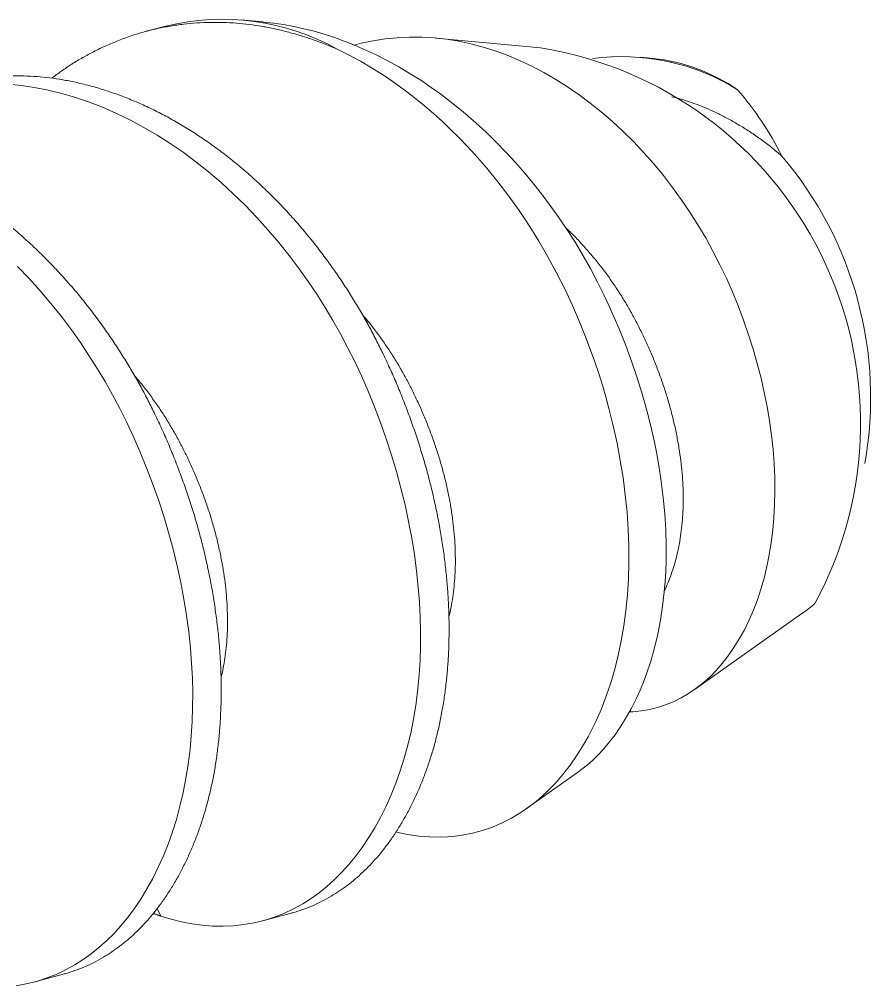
# Model space of a CAD drawing. Extents: x -23 to 190, y -172 to 85.
# Drawn here: x 40.192 to 40.2663, y 37.5251 to 37.6094 of the extents above; entities that cross this region are included whole.
import ezdxf

# ---------------------------------------------------------------- set-up
doc = ezdxf.new("R2010")
doc.units = 0
doc.header["$MEASUREMENT"] = 0
doc.layers.get('0').update_dxf_attribs({"linetype": 'CONTINUOUS'})
doc.layers.add('DIM', color=7, linetype='CONTINUOUS')

# ---------------------------------------------------------------- blocks, each defined once
blk = doc.blocks.new('GSFDG')
at = {"color": 7, "linetype": 'Continuous', "lineweight": 15}
for p, q in [((35.85388451292176, 41.14303472786701), (35.85008206553206, 41.14338899863696)), ((35.83697622623932, 41.14231931541945), (35.83355128445385, 41.14140173566312)), ((35.90234316611379, 41.13851987661), (35.88411085292671, 41.1402185656302)), ((35.92201532958339, 41.13668703797092), (35.91979991364432, 41.13689344637846)), ((35.9291892635441, 41.02643217450611), (35.94798580475587, 41.03975010688294)), ((35.89994173031909, 41.00570939017619), (35.90880935210868, 41.0119923752215)), ((35.83608320234386, 40.98693020377441), (35.83544462985878, 40.9882661193089)), ((35.8538402264881, 40.98611227290542), (35.85881207104332, 40.98744428500992)), ((35.81406547004636, 40.97545617606938), (35.81903731460157, 40.97678818817388))]:
    blk.add_line(p, q, dxfattribs=at)
at = {"color": 7, "linetype": 'Continuous', "lineweight": 15, "flags": 128}
for points in [[(35.85388436919116, 41.14303302813847), (35.85398812408792, 41.14302494396553), (35.85572505541617, 41.1428294756626), (35.8575008524077, 41.14256746619107), (35.85927621425131, 41.14224271124009), (35.86104895501062, 41.14185556318051), (35.8628333105616, 41.14140238502976), (35.86461731175454, 41.14088609013739), (35.86639971729386, 41.14030734909316), (35.86809807985409, 41.1396973018226), (35.86979296256456, 41.13903122308862), (35.87148231994322, 41.13830996394826), (35.87353799623433, 41.13735400271587), (35.87558328451979, 41.13631652507092), (35.87761454320678, 41.13519960319207), (35.87962813070245, 41.13400530925803), (35.881620405414, 41.13273571544747), (35.88329650565633, 41.13159770750693), (35.88495574734476, 41.13040649065748), (35.8865959842672, 41.12916363426584), (35.88886360224016, 41.12733400802872), (35.89108788577477, 41.1254075042124), (35.89286326380218, 41.12377037175202), (35.89460686899679, 41.12207160646024), (35.89631580446918, 41.1203141785149), (35.89798717332994, 41.11850105809386), (35.89961807868966, 41.11663521537494), (35.90097036982521, 41.11501033125418), (35.90229237587443, 41.1133488880845), (35.90358246633189, 41.11165290361279), (35.90539657153917, 41.10913176867987), (35.90713857119135, 41.10654432083032), (35.90850098465625, 41.10439219017412), (35.90981302954697, 41.10219952499615), (35.91107248143334, 41.09997011585875), (35.91227711588515, 41.09770775332426), (35.91342470847221, 41.09541622795504), (35.91435479212143, 41.09344806177276), (35.91524546503376, 41.09146182020338), (35.91609740945533, 41.08946102689308), (35.91725062185287, 41.08657239026465), (35.9183219847488, 41.08366238824949), (35.91913299608636, 41.08127913626078), (35.91988812976498, 41.07888600942118), (35.92058617836818, 41.07648737996001), (35.92122593447952, 41.07408762010661), (35.92180619068253, 41.07169110209033), (35.92225250577874, 41.06965707933919), (35.92265556484436, 41.06762726118428), (35.92301486524399, 41.06560430607185), (35.92344361639557, 41.06278841327686), (35.92378565840689, 41.05999334015137), (35.92404385527404, 41.05717618779256), (35.92421141378366, 41.05438803930008), (35.92428800464459, 41.05163621603766), (35.92427329856569, 41.0489280393691), (35.92421117073355, 41.04711526170161), (35.9241070077893, 41.04532480167521), (35.92396091866061, 41.04355884813555), (35.92367418617435, 41.04104004365503), (35.92329960744374, 41.03857954387641), (35.9228286055362, 41.0361402226238), (35.92226739579561, 41.03376798449376), (35.92161746551783, 41.03146914375064), (35.92088030199866, 41.02925001465879), (35.92033003849917, 41.02778923752179), (35.91974211196744, 41.02636864008494), (35.91912004648688, 41.02499221281093), (35.91817145942792, 41.0230989138463), (35.9171574712266, 41.02130321575572), (35.91628403954898, 41.01991449027773), (35.91536874778522, 41.01859327811228), (35.91441340028328, 41.01734182365155), (35.91341980139113, 41.0161623712877), (35.91238975545672, 41.01505716541291), (35.91148565178028, 41.01417625800413), (35.91055614382714, 41.01334967169457), (35.90960247689014, 41.01257847508885), (35.90880123986582, 41.01200376650459)], [(35.91788004499007, 41.02258284043545), (35.91848079951283, 41.02260018317742), (35.9199571720628, 41.02274728152014), (35.92138952941987, 41.02299385627464), (35.92279843997979, 41.02334146990443), (35.9241972403354, 41.0237958410231), (35.92556453579549, 41.02435214109033), (35.92690725119145, 41.02501451263518), (35.92821318472696, 41.02577810441847), (35.92949689220358, 41.02665404314725), (35.93074025812583, 41.02763293910574), (35.93189835498194, 41.02867299520141), (35.93301428073309, 41.02980629809738), (35.93409810533453, 41.0310463087936), (35.93513255536932, 41.03237617697302), (35.93612256707797, 41.03380417047762), (35.93705871448586, 41.03531845313123), (35.93795089822306, 41.03693893264518), (35.93878563865802, 41.03864567635887), (35.93952983193067, 41.04035985875782), (35.94021272798034, 41.04214428604498), (35.9408363908044, 41.04401471896241), (35.94139087006762, 41.045945869997), (35.94187826597197, 41.04794801590013), (35.94229396866346, 41.05000507971916), (35.94264121845481, 41.05214087317788), (35.94291412937014, 41.05432960261539), (35.94311093134417, 41.05655408631878), (35.9432328245247, 41.05882385216898), (35.94327932568822, 41.06116209668512), (35.94324830473381, 41.06353493151573), (35.94313871958184, 41.06595531002661), (35.94295077526807, 41.06840229964499), (35.94268062701145, 41.07090500638606), (35.94233005026044, 41.07343067980793), (35.94191441370911, 41.07589223281008), (35.94142393479004, 41.07836680469744), (35.94085196921581, 41.08087925218202), (35.94020561305776, 41.08339189910988), (35.93948045581811, 41.08591825952062), (35.93868216682856, 41.08843574031577), (35.93779962915377, 41.09097401819696), (35.93684301124441, 41.09349842552096), (35.93585700390338, 41.09590232421797), (35.93480525559779, 41.09828453642736), (35.9336719768373, 41.10066490545193), (35.93246982027024, 41.10300767201856), (35.93119207570176, 41.10532423298625), (35.92984883155776, 41.10759495786969), (35.92842383103989, 41.10984433864005), (35.92693386419261, 41.11204272070813), (35.92540039107033, 41.11416045764977), (35.92380808889573, 41.11622063759495), (35.92214022497956, 41.11824195501188), (35.92042029764435, 41.12019348772388), (35.91863869764283, 41.12208470349626), (35.91681046288273, 41.12389844061946), (35.91491346444423, 41.12565408018508), (35.91297172008737, 41.12732662402119), (35.91104546277808, 41.12886867691905), (35.90908323037129, 41.13032581695156), (35.90706472047314, 41.13171049572597), (35.90501962954612, 41.13300011547403), (35.90293662801194, 41.13420044870139), (35.90083400965143, 41.13529977943784), (35.89868639842162, 41.13630891763362), (35.89652238721144, 41.13721174940133), (35.89443331437325, 41.13797619703508), (35.89233638207607, 41.13863852751467), (35.89021082864814, 41.13920269592734), (35.8880830319064, 41.13965873082156), (35.88593829214379, 41.1400080645009), (35.88379505781128, 41.14024679450243), (35.8816292581906, 41.14037545273618), (35.87946876080669, 41.14039001122003), (35.87735538219873, 41.14029268883489), (35.87525443816163, 41.14008439537446), (35.87314599795302, 41.1397606815296), (35.87106120314218, 41.13932419700252), (35.86985842456266, 41.13900327455323)], [(35.87713292001158, 41.00162342648908), (35.8772245989782, 41.00159838365616), (35.87916655692602, 41.0011900399513), (35.88109691137684, 41.00090772132303), (35.8830105848031, 41.00075195955117), (35.88490249967724, 41.00072328641554), (35.8861740307855, 41.00077639448524), (35.88743400720413, 41.00088799826447), (35.888680894008, 41.00105795122787), (35.89046136352064, 41.00140723287961), (35.89220979274783, 41.00187792626692), (35.89395256340879, 41.00248087428576), (35.8956575016104, 41.00320826587767), (35.8973201409239, 41.00405801283814), (35.8989360149205, 41.00502802696261), (35.90000585508821, 41.00575498397037), (35.90105282711949, 41.00653650925156), (35.90207564276167, 41.00737165276749), (35.90351458601349, 41.00867697016061), (35.90489891471771, 41.0100917243977), (35.90624876250125, 41.01164137210576), (35.90753823868317, 41.0133006358655), (35.90876392787188, 41.01506498209383), (35.9099224146758, 41.01692987720769), (35.91067027229535, 41.01825306525564), (35.91138617275816, 41.01962102867024), (35.91206920785093, 41.0210320895602), (35.9129960457453, 41.02314386108549), (35.91384684871808, 41.02533643259548), (35.91462885581872, 41.02764210779644), (35.91532721258211, 41.03002344029767), (35.91594033565252, 41.0324743422187), (35.91646664167425, 41.03498872567905), (35.91691258320549, 41.03761043224582), (35.9172676151763, 41.04029104550121), (35.91752939756298, 41.04300455217198), (35.91770069903028, 41.04576685811398), (35.91778160613016, 41.04862226651382), (35.91776842404058, 41.05152084437725), (35.91766131646982, 41.05445489885673), (35.91746044712612, 41.05741673710469), (35.91727060341499, 41.05944235877463), (35.91703776708446, 41.06147833913315), (35.91676221513755, 41.06352220041391), (35.91628565098577, 41.06650539881413), (35.91571994018356, 41.06949750026573), (35.91506108545978, 41.07251420796265), (35.91431388955137, 41.07552946968309), (35.9137549279933, 41.07757983395388), (35.9131558631619, 41.07962583494167), (35.91251740400035, 41.08166498289928), (35.91183473202668, 41.08371100259441), (35.91111285554813, 41.08574753489523), (35.91035264418041, 41.08777205741327), (35.90918758448186, 41.09067397688358), (35.90794436637382, 41.0935427878333), (35.90659813516714, 41.09641915059179), (35.9051682070547, 41.09925140006387), (35.90365834662273, 41.10203249791652), (35.90207231845754, 41.1047554058167), (35.90095346565342, 41.10656854588269), (35.89980088401285, 41.10835284573439), (35.89861592046091, 41.11010624906794), (35.89680274551547, 41.11264437204587), (35.89492317875476, 41.11510826064328), (35.89296685860715, 41.11750975603545), (35.89094985035317, 41.1198276997823), (35.88954347219912, 41.12135609933013), (35.88811139375085, 41.12284300271916), (35.88665532137263, 41.12428664036277), (35.88516531231883, 41.12569608023507), (35.8836527394223, 41.12705990003033), (35.88211942787125, 41.1283764489201), (35.88032286034804, 41.12983792276952), (35.87850176141795, 41.13123362809547), (35.87663805457096, 41.13257588808159), (35.8747522774094, 41.13384859539922), (35.872847547287, 41.1350496889806), (35.87092698155747, 41.13617710775794), (35.86896935471451, 41.13724178096955), (35.8669988065225, 41.13822925582608)], [(35.80949565964062, 41.13216680235367), (35.81174790955599, 41.13193772768309), (35.81398272471404, 41.13160660261869), (35.81619582412299, 41.13117678214477), (35.81858671948645, 41.13060074160481), (35.82100254634478, 41.12990354238301), (35.82343787888, 41.12908349094986), (35.8258869920811, 41.12813946087029), (35.82834389777667, 41.12707092748951), (35.83080238590752, 41.12587799656571), (35.83311610259075, 41.12463996754153), (35.83542009409497, 41.12329319739716), (35.83770884500977, 41.12183939472003), (35.8399768223447, 41.12028079758988), (35.84221851854138, 41.11862016572211), (35.84442849502935, 41.1168607663212), (35.84660142561874, 41.11500635375067), (35.84873213901283, 41.11306114326391), (35.85081565973266, 41.11102977917417), (35.85284724677597, 41.10891729796593), (35.85478767750354, 41.10676879366687), (35.85666974770444, 41.10455263051693), (35.85848981318309, 41.10227444049034), (35.8602445593129, 41.09994005040807), (35.86180799027913, 41.09773439820892), (35.86331083404023, 41.09549052958874), (35.86475128463179, 41.09321330260496), (35.86612781138039, 41.09090758570361), (35.86743915990653, 41.08857822733976), (35.86868435055016, 41.08623002694726), (35.86986267435909, 41.08386770756557), (35.87108693046024, 41.08124944080089), (35.87225775212362, 41.07857929805047), (35.87337380403352, 41.07585779770646), (35.87443113845874, 41.07308977713625), (35.87542594441302, 41.07028044695509), (35.87635458229708, 41.06743536602948), (35.87721361814999, 41.06456041131091), (35.87799985693338, 41.06166174272614), (35.87871037426086, 41.05874576347033), (35.87934254598998, 41.05581907616704), (35.87988494535877, 41.05294076338608), (35.88034770857543, 41.05006513204142), (35.8807293334425, 41.04719872411779), (35.88102867712303, 41.04434807932585), (35.88123174920455, 41.04172915414174), (35.88136333369711, 41.039134363665), (35.88142338336355, 41.0365686707291), (35.88141212809275, 41.0340368999306), (35.88133007119271, 41.03154370770731), (35.8811779830976, 41.02909355437838), (35.88095689261363, 41.02669067849052), (35.880635525447, 41.02410687915598), (35.88023423924207, 41.02159005633268), (35.87975537725998, 41.01914473876062), (35.87920157417882, 41.01677501809527), (35.87857572677347, 41.01448453281751), (35.8778809629045, 41.01227645784447), (35.87712060937942, 41.01015349971266), (35.87629540283132, 41.00810487194803), (35.87540183719868, 41.00611102009799), (35.87443995580591, 41.00417740247191), (35.87342918597572, 41.00234267282575), (35.87235367868199, 41.00057726258262), (35.87121447168524, 40.99888653146338), (35.87001291433924, 40.99727564770279), (35.86884660091039, 40.99586003228149), (35.86762983896767, 40.99452075552631), (35.86636440119527, 40.99326128281369), (35.8650522738545, 40.99208481893011), (35.86369564734331, 40.9909942831647), (35.86229690460861, 40.98999228674695), (35.86085860753066, 40.98908111297857), (35.85923405262076, 40.98818602496765), (35.85756876827195, 40.98740524887841), (35.85586676909906, 40.98674032260413), (35.85413222163341, 40.98619223372705), (35.85236941065953, 40.98576141632886), (35.85058270458394, 40.985447754275), (35.84877652041336, 40.98525059081094), (35.84695528891507, 40.98516874417716), (35.84512342051246, 40.98520052882873), (35.84328527243426, 40.98534378174102), (35.84147797080316, 40.98559045354386), (35.83967267566518, 40.98593927233898), (35.83787319924831, 40.98638702946347), (35.83608320234386, 40.98693020377441), (35.83608320234386, 40.98693020377441)], [(35.81104090329092, 41.10037368233813), (35.81307249033422, 41.09826120112989), (35.8150129210618, 41.09611269683084), (35.81689499126269, 41.09389653368089), (35.81871505674135, 41.0916183436543), (35.82046980287117, 41.08928395357203), (35.82203323383739, 41.08707830137288), (35.82353607759849, 41.0848344327527), (35.82497652819004, 41.08255720576891), (35.82635305493865, 41.08025148886757), (35.82766440346479, 41.07792213050372), (35.82890959410842, 41.07557393011122), (35.83008791791735, 41.07321161072952), (35.8313121740185, 41.07059334396485), (35.83248299568187, 41.06792320121443), (35.83359904759178, 41.06520170087042), (35.83465638201699, 41.06243368030021), (35.83565118797128, 41.05962435011904), (35.83657982585535, 41.05677926919343), (35.83743886170825, 41.05390431447488), (35.83822510049163, 41.0510056458901), (35.83893561781911, 41.04808966663429), (35.83956778954823, 41.045162979331), (35.84011018891704, 41.04228466655005), (35.84057295213368, 41.03940903520538), (35.84095457700076, 41.03654262728175), (35.84125392068129, 41.03369198248981), (35.84145699276282, 41.0310730573057), (35.84158857725537, 41.02847826682896), (35.8416486269218, 41.02591257389306), (35.841637371651, 41.02338080309456), (35.84155531475097, 41.02088761087127), (35.84140322665586, 41.01843745754234), (35.84118213617188, 41.01603458165449), (35.84086076900525, 41.01345078231994), (35.84045948280033, 41.01093395949665), (35.83998062081824, 41.00848864192459), (35.83942681773708, 41.00611892125923), (35.83880097033173, 41.00382843598148), (35.83810620646275, 41.00162036100843), (35.83734585293767, 40.99949740287661), (35.83652064638958, 40.99744877511199), (35.83562708075694, 40.99545492326195), (35.83466519936417, 40.99352130563587), (35.83365442953398, 40.99168657598972), (35.83257892224024, 40.98992116574659), (35.83143971524349, 40.98823043462735), (35.8302381578975, 40.98661955086675), (35.82907184446864, 40.98520393544545), (35.82785508252593, 40.98386465869027), (35.82658964475353, 40.98260518597765), (35.82527751741276, 40.98142872209407), (35.82392089090157, 40.98033818632867), (35.82252214816686, 40.97933618991091), (35.82108385108891, 40.97842501614253), (35.81945929617901, 40.97752992813161), (35.8177940118302, 40.97674915204237), (35.81609201265731, 40.97608422576809), (35.81435746519166, 40.97553613689101), (35.81259465421778, 40.97510531949283), (35.8108079481422, 40.97479165743896)]]:
    blk.add_lwpolyline(points, dxfattribs=at)
at = {"color": 7, "linetype": 'Continuous', "lineweight": 15}
for centre, radius, start, end in [((35.84678489282614, 41.1020850661772), 0.04141261585917058, 60.78356431418852, 103.700825128707), ((35.8918604959767, 41.0729946513025), 0.0663581546340607, 331.77612351255, 80.91086825558841), ((35.9165192992366, 41.09866566191886), 0.03832402348327105, 58.09968992991742, 97.58351179027048), ((35.91844416585153, 41.10449080815162), 0.03239367878114299, 55.54460545302819, 83.67069878015228), ((35.89346361647285, 41.09392888779829), 0.05713854083577198, 26.73753744279869, 40.71683180191427), ((35.89487595688622, 41.07746389750552), 0.0651175032312877, 349.8159494136963, 40.36293314857868), ((35.9321568617037, 41.0620696343656), 0.02736268892485481, 305.3441534293445, 311.6151955633129)]:
    blk.add_arc(centre, radius, start, end, dxfattribs=at)
for points, knots in [([(35.81703744343359, 41.13322266882651), (35.81760073780377, 41.13364212683502), (35.81875649458732, 41.13450276287971), (35.82056074481198, 41.13569565359188), (35.82243437391655, 41.13682655558534), (35.82441373347682, 41.13789975021096), (35.82649825373869, 41.13890427418249), (35.82868793830531, 41.13982550266403), (35.83091235108094, 41.14063040047076), (35.83316613747418, 41.14131760011064), (35.83544381896691, 41.14188636351741), (35.83773987505212, 41.14233649293504), (35.84004877645545, 41.14266834723221), (35.84236502988848, 41.1428828218057), (35.84468322024025, 41.1429813319976), (35.8469844180003, 41.1429658755979), (35.84926354158275, 41.14284112702995), (35.85151579557439, 41.14261203860395), (35.85375090897615, 41.14228097904609), (35.85595688132024, 41.14185215434409), (35.85814884058941, 41.14132823226758), (35.8603421135396, 41.14071013752584), (35.86255184402221, 41.13998888244397), (35.86477511299005, 41.1391722334409), (35.86625578956036, 41.13854433897603), (35.86699880652253, 41.13822925582607)], [0, 0, 0, 0, 0.03956399534630498, 0.0811766607771687, 0.1228569638858797, 0.1645772956827687, 0.210482231485271, 0.2563649688133447, 0.3021885911030582, 0.3479164740292831, 0.3935124640203467, 0.4389410508999409, 0.484167532596219, 0.5291581700413803, 0.5738803306071688, 0.6183026186744414, 0.661610781045335, 0.7045736046118871, 0.7471654269983818, 0.7893620841133342, 0.8307744602246405, 0.8725679380538592, 0.9147197098126237, 0.9572055751957246, 1, 1, 1, 1]), ([(35.79875046237455, 41.13206956220287), (35.79938154958735, 41.13223380897099), (35.80076730650232, 41.13259446608788), (35.80293747467996, 41.13301038617409), (35.80524572853564, 41.13334480026317), (35.80756215412488, 41.13355859420227), (35.80988029881948, 41.13365728524151), (35.81218150838301, 41.13364178084606), (35.81446062985026, 41.13351704548703), (35.81671288087648, 41.13328795097839), (35.81894800803627, 41.13295690263068), (35.82122685869385, 41.13251386118981), (35.8235662417112, 41.13194970153824), (35.82598241373454, 41.13125254503855), (35.82841775490392, 41.13043243251047), (35.83086694526069, 41.12948837377651), (35.83332388503974, 41.12841981066233), (35.83573516819261, 41.12724977530235), (35.83809521853813, 41.1259869450698), (35.84039921130461, 41.12464016753771), (35.84268795289481, 41.12318636474023), (35.84495591498722, 41.12162777330869), (35.84719759101996, 41.1199671527659), (35.84940754448309, 41.11820776938679), (35.85158045090104, 41.11635337650954), (35.85371114095333, 41.11440818778988), (35.85579464010908, 41.11237684677587), (35.8578141613436, 41.1102769151008), (35.85976637714668, 41.10811536667348), (35.86164844266102, 41.10589921526648), (35.86346850778983, 41.1036210337046), (35.86518009867601, 41.10134406261908), (35.86678572384405, 41.09907889186435), (35.86828858750368, 41.09683500329206), (35.86972906229982, 41.09455774889057), (35.87110561874233, 41.09225199275458), (35.87241700454538, 41.08992258563415), (35.87366222897262, 41.08757431715074), (35.87488091423491, 41.0851311681477), (35.87607222636217, 41.08257922525937), (35.87724397393561, 41.07990765917184), (35.8783599836866, 41.077186038775), (35.87941735716038, 41.07441795451894), (35.88041217034869, 41.07160856665266), (35.88134081584928, 41.06876344691898), (35.8821998525432, 41.06588846768945), (35.88298608894894, 41.06298978832858), (35.88369660108101, 41.06007381127112), (35.8843249866155, 41.05716463397232), (35.88487065034442, 41.05426898234158), (35.88533340758834, 41.05139337475192), (35.88571502712632, 41.04852699839064), (35.88600694670434, 41.04574704528149), (35.88621545479581, 41.04305801372216), (35.88634703941165, 41.04046324313085), (35.88640709019305, 41.03789756984953), (35.8863958372569, 41.03536581335742), (35.8863137836676, 41.03287263093186), (35.88616169892251, 41.03042247777901), (35.88593329736393, 41.02794009035858), (35.88562174253912, 41.02543512990038), (35.88522045959952, 41.02291827973779), (35.884741594299, 41.02047291665279), (35.88418779645536, 41.01810314256656), (35.88356190279183, 41.01581257354387), (35.8828672567262, 41.01360446358707), (35.88210460408791, 41.01147625796848), (35.88127433150616, 41.00941822606671), (35.88038101247214, 41.00742426117417), (35.87942479137722, 41.00550220665231), (35.87840796911211, 41.00365647024697), (35.8773324305922, 41.0018910337324), (35.87619320851419, 41.00020029166441), (35.87502165213161, 40.99862964226158), (35.8738243337537, 40.99717640356312), (35.87260756915856, 40.99583713086322), (35.87134213396515, 40.99457766559989), (35.87003001120837, 40.99340121372364), (35.8686733964422, 40.99231067812774), (35.86727465242635, 40.99130872889588), (35.86578845781861, 40.99036703901147), (35.86421294855017, 40.98949966732563), (35.86254832090799, 40.98871661093481), (35.8608439692694, 40.98806020391039), (35.85959626663984, 40.98764103127295), (35.85890812505953, 40.98747592189514), (35.85880998123609, 40.98745237373864)], [0, 0, 0, 0, 0.01044115533623086, 0.02292694720137666, 0.03535719159240803, 0.04772261551610151, 0.06001425007792602, 0.07222346636835512, 0.08412647147080546, 0.09593456214315488, 0.1076406852256209, 0.1192381993534239, 0.1317668922217575, 0.1444216298555527, 0.1571939859876613, 0.1700749780375219, 0.1830550944837165, 0.1961243283378378, 0.2085190743201359, 0.2209746415466678, 0.2334816368332635, 0.2460304204796495, 0.2586111500753978, 0.2712138267844778, 0.2838283435692679, 0.2964445347696948, 0.3090522264211959, 0.321641286677605, 0.3339777199769353, 0.3462771164538589, 0.3585302701937092, 0.3707281901044379, 0.381962100175524, 0.3931344865937372, 0.4042388731835695, 0.4152690376064247, 0.426219028890149, 0.437083182577053, 0.4478561334472623, 0.4596377024129296, 0.4715153329331125, 0.4835012781618835, 0.4955882487960376, 0.5077685249371856, 0.5200339784170416, 0.5323760993828089, 0.5447860270178293, 0.557254584192946, 0.5697723157644804, 0.5821050328643937, 0.5944664737507072, 0.6068471401979776, 0.6192374424487872, 0.6307064671372581, 0.6421678486951475, 0.6536139752979933, 0.665037297406942, 0.6764303581014212, 0.6877858224574814, 0.6990965056828099, 0.7114780430536679, 0.7237878777280241, 0.7360172975483449, 0.7481579551833553, 0.7602018970700098, 0.7721415881561613, 0.7839699323532577, 0.795763391208418, 0.8076672099887472, 0.8196776635436415, 0.8315703142024445, 0.843551292417492, 0.855612819729535, 0.8677467679300522, 0.8790354914726429, 0.8903721063147314, 0.9017495023387567, 0.9131604073665875, 0.9245974146611546, 0.9360530117914586, 0.9475196105818076, 0.9601363242720691, 0.9727469368363549, 0.9853413019644832, 0.9979093536664642, 1, 1, 1, 1]), ([(35.9252801708005, 41.12999023286334), (35.92568595307492, 41.12988739721654), (35.92666909022017, 41.1296382450219), (35.9282343319923, 41.12914322576086), (35.92997669375365, 41.12851731145888), (35.93172564722511, 41.12779799057677), (35.93347582897172, 41.12698943711315), (35.93528042136634, 41.12606126488718), (35.93713196987709, 41.12500471553507), (35.93902169826966, 41.12381223408681), (35.94088367367955, 41.12251796647193), (35.94271475254138, 41.12113411010988), (35.94390000882947, 41.12013525646467), (35.94449272307295, 41.1196357570833)], [0, 0, 0, 0, 0.06096106374337844, 0.1476976446690566, 0.235253960017933, 0.3235487954987424, 0.4124961537885974, 0.5020056964603068, 0.6010012862532443, 0.7004332572062196, 0.8001680563161286, 0.9000695119593791, 1, 1, 1, 1]), ([(35.75897570593281, 41.12141346536683), (35.75960679314561, 41.12157771213495), (35.76099255006058, 41.12193836925184), (35.76316271823822, 41.12235428933805), (35.7654709720939, 41.12268870342713), (35.76778739768314, 41.12290249736623), (35.77010554237773, 41.12300118840547), (35.77240675194127, 41.12298568401002), (35.77468587340852, 41.12286094865099), (35.77693812443474, 41.12263185414236), (35.77917325159452, 41.12230080579464), (35.78145210225211, 41.12185776435377), (35.78379148526945, 41.1212936047022), (35.78620765729279, 41.12059644820251), (35.78864299846217, 41.11977633567443), (35.79109218881895, 41.11883227694047), (35.79354912859799, 41.11776371382629), (35.79596041175087, 41.11659367846631), (35.79832046209638, 41.11533084823376), (35.80062445486287, 41.11398407070166), (35.80291319645308, 41.11253026790419), (35.80518115854547, 41.11097167647264), (35.80742283457822, 41.10931105592987), (35.80963278804135, 41.10755167255075), (35.8118056944593, 41.1056972796735), (35.81393638451159, 41.10375209095384), (35.81601988366734, 41.10172074993983), (35.81803940490185, 41.09962081826477), (35.81999162070494, 41.09745926983744), (35.82187368621928, 41.09524311843044), (35.82369375134809, 41.09296493686856), (35.82540534223427, 41.09068796578305), (35.8270109674023, 41.08842279502831), (35.82851383106194, 41.08617890645603), (35.82995430585807, 41.08390165205453), (35.83133086230059, 41.08159589591854), (35.83264224810363, 41.07926648879811), (35.83388747253088, 41.0769182203147), (35.83510615779317, 41.07447507131166), (35.83629746992042, 41.07192312842332), (35.83746921749386, 41.06925156233579), (35.83858522724486, 41.06652994193896), (35.83964260071863, 41.0637618576829), (35.84063741390695, 41.06095246981662), (35.84156605940754, 41.05810735008294), (35.84242509610146, 41.05523237085342), (35.8432113325072, 41.05233369149254), (35.84392184463926, 41.04941771443508), (35.84455023017375, 41.04650853713628), (35.84509589390269, 41.04361288550553), (35.8455586511466, 41.04073727791588), (35.84594027068458, 41.0378709015546), (35.8462321902626, 41.03509094844545), (35.84644069835407, 41.03240191688612), (35.8465722829699, 41.02980714629481), (35.8466323337513, 41.02724147301349), (35.84662108081515, 41.02470971652138), (35.84653902722586, 41.02221653409581), (35.84638694248077, 41.01976638094297), (35.84615854092219, 41.01728399352255), (35.84584698609737, 41.01477903306434), (35.84544570315777, 41.01226218290174), (35.84496683785726, 41.00981681981676), (35.84441304001362, 41.00744704573052), (35.84378714635009, 41.00515647670783), (35.84309250028446, 41.00294836675103), (35.84232984764616, 41.00082016113245), (35.84149957506442, 40.99876212923067), (35.8406062560304, 40.99676816433812), (35.83965003493547, 40.99484610981627), (35.83863321267037, 40.99300037341094), (35.83755767415045, 40.99123493689636), (35.83641845207244, 40.98954419482838), (35.83524689568986, 40.98797354542555), (35.83404957731196, 40.98652030672708), (35.83283281271682, 40.98518103402718), (35.83156737752341, 40.98392156876385), (35.83025525476663, 40.9827451168876), (35.82889864000046, 40.98165458129171), (35.82749989598461, 40.98065263205984), (35.82601370137687, 40.97971094217543), (35.82443819210842, 40.97884357048959), (35.82277356446625, 40.97806051409877), (35.82106921282766, 40.97740410707436), (35.8198215101981, 40.97698493443691), (35.81913336861778, 40.9768198250591), (35.81903522479435, 40.9767962769026)], [0, 0, 0, 0, 0.01044115533623085, 0.02292694720137668, 0.03535719159240802, 0.0477226155161015, 0.060014250077926, 0.0722234663683551, 0.08412647147080542, 0.09593456214315485, 0.1076406852256209, 0.1192381993534239, 0.1317668922217575, 0.1444216298555527, 0.1571939859876612, 0.1700749780375219, 0.1830550944837165, 0.1961243283378378, 0.208519074320136, 0.2209746415466678, 0.2334816368332635, 0.2460304204796495, 0.2586111500753978, 0.2712138267844778, 0.2838283435692679, 0.2964445347696948, 0.3090522264211959, 0.3216412866776051, 0.3339777199769353, 0.3462771164538589, 0.3585302701937091, 0.3707281901044379, 0.3819621001755239, 0.3931344865937372, 0.4042388731835694, 0.4152690376064246, 0.4262190288901489, 0.437083182577053, 0.4478561334472622, 0.4596377024129294, 0.4715153329331124, 0.4835012781618834, 0.4955882487960375, 0.5077685249371856, 0.5200339784170415, 0.5323760993828088, 0.5447860270178292, 0.5572545841929459, 0.5697723157644803, 0.5821050328643937, 0.5944664737507072, 0.6068471401979775, 0.6192374424487872, 0.6307064671372582, 0.6421678486951475, 0.6536139752979933, 0.665037297406942, 0.6764303581014214, 0.6877858224574817, 0.69909650568281, 0.7114780430536681, 0.7237878777280243, 0.736017297548345, 0.7481579551833556, 0.7602018970700101, 0.7721415881561615, 0.7839699323532578, 0.7957633912084182, 0.8076672099887474, 0.8196776635436417, 0.8315703142024448, 0.8435512924174922, 0.8556128197295352, 0.8677467679300525, 0.8790354914726431, 0.8903721063147315, 0.901749502338757, 0.9131604073665877, 0.9245974146611549, 0.9360530117914587, 0.9475196105818077, 0.9601363242720691, 0.9727469368363549, 0.9853413019644832, 0.9979093536664642, 1, 1, 1, 1]), ([(35.90674484640657, 41.10712913285736), (35.90693631856638, 41.10695119680391), (35.90769684660513, 41.10624443422344), (35.90897161474024, 41.10492891337051), (35.91056089832418, 41.10319092984458), (35.9120776032807, 41.10138865048847), (35.91352183993487, 41.0995371269876), (35.91488884850516, 41.09764256084619), (35.91617687738882, 41.09571208750114), (35.91738349085075, 41.09375360209608), (35.91850236599062, 41.09178252516207), (35.91954295284171, 41.08979095250287), (35.92052671205902, 41.08777578639967), (35.9214591983582, 41.08571570799547), (35.92234276862553, 41.08360169539343), (35.92317100985713, 41.08143952829469), (35.92393782387338, 41.07923596936887), (35.92463341815966, 41.07701309767292), (35.92525393087925, 41.0747790449437), (35.92579599008449, 41.07254218881655), (35.92625677341663, 41.07031105772059), (35.92663377700724, 41.06809583401849), (35.92692561550258, 41.06590496071443), (35.9271315569889, 41.06374666172753), (35.92725152011086, 41.06162734282131), (35.92728586282996, 41.05955463201737), (35.92723587461182, 41.05754758244575), (35.92710487005399, 41.05561167009327), (35.92689662972059, 41.05375147001191), (35.92661294499796, 41.05196037124792), (35.92625429651574, 41.05023104737786), (35.92582273109095, 41.04856927309967), (35.92531509024796, 41.04696548225911), (35.92474301161994, 41.04543793939029), (35.9242942028785, 41.04435075670496), (35.92401867234928, 41.04379919988501), (35.92397328586175, 41.04370834524614)], [0, 0, 0, 0, 0.01064800746204071, 0.04229392011924844, 0.07379786645814951, 0.105118873006153, 0.1361499221695799, 0.1669221582574937, 0.1974002349578727, 0.2275510614669709, 0.2573439698170947, 0.28640512683333, 0.3157903140094752, 0.3455111182524833, 0.3755377210823915, 0.4064589647048769, 0.4376290357489789, 0.4690097203269323, 0.500561075328803, 0.5322417273568478, 0.5640092019993008, 0.595820277014755, 0.6275619918495495, 0.6592603906130599, 0.6908725312713359, 0.72235621155886, 0.7536703184437684, 0.7842218751944079, 0.8145355563029836, 0.8445771880759506, 0.8743146319090361, 0.9043142315169105, 0.9339730386415868, 0.9638274009051423, 0.9940415052288251, 1, 1, 1, 1]), ([(35.87127233165265, 41.0919328726182), (35.87161638229242, 41.09152993738378), (35.87246544908308, 41.09053555200329), (35.87374563640339, 41.08887936907783), (35.87511447447656, 41.08698690297147), (35.8764020200694, 41.08505587487045), (35.87760876098157, 41.08309753576195), (35.87872760266106, 41.08112642041971), (35.87976819824807, 41.07913485778821), (35.88075195511365, 41.07711968898553), (35.88168444205346, 41.0750596113167), (35.88256801214571, 41.07294559851367), (35.88339625342577, 41.07078343147064), (35.88416306742896, 41.06857987252947), (35.88485866171811, 41.06635700083822), (35.88547917443944, 41.06412294810571), (35.88602123363476, 41.06188609198703), (35.88648201700495, 41.05965496086036), (35.88685902045315, 41.05743973727275), (35.88715085947885, 41.05524886354245), (35.88735679899114, 41.053090566142), (35.88747676944903, 41.0509712413402), (35.88751108496167, 41.04889855240092), (35.88746119684924, 41.04689142237864), (35.88732982881096, 41.04495580213978), (35.88712292384258, 41.04309452888295), (35.8868343223147, 41.04130738154402), (35.88658060021906, 41.04000773021546), (35.88639992463827, 41.03932457424184), (35.88636499325617, 41.03919249450952)], [0, 0, 0, 0, 0.02650957299659253, 0.06542175907958103, 0.1040093998176132, 0.14222817178922, 0.1800365799258258, 0.21739616733674, 0.2538381562507169, 0.2906864711581377, 0.3279556417604332, 0.3656082764040096, 0.4043827689910557, 0.443469285154279, 0.4828199056014937, 0.5223845426376854, 0.5621113150214762, 0.6019469608664977, 0.641837280526078, 0.6816406241945347, 0.7213896505559194, 0.7610305113369402, 0.8005102859160527, 0.8397774195444011, 0.8780883337240936, 0.9161009575946231, 0.9537724381697646, 0.9910624744160811, 1, 1, 1, 1]), ([(35.8314975752109, 41.08127677578216), (35.83184162585067, 41.08087384054775), (35.83269069264134, 41.07987945516725), (35.83397087996165, 41.07822327224179), (35.83533971803482, 41.07633080613543), (35.83662726362766, 41.07439977803441), (35.83783400453983, 41.07244143892591), (35.83895284621932, 41.07047032358367), (35.83999344180632, 41.06847876095217), (35.8409771986719, 41.06646359214948), (35.84190968561172, 41.06440351448067), (35.84279325570397, 41.06228950167763), (35.84362149698403, 41.06012733463461), (35.84438831098722, 41.05792377569342), (35.84508390527636, 41.05570090400218), (35.84570441799769, 41.05346685126967), (35.84624647719302, 41.05122999515099), (35.84670726056321, 41.04899886402432), (35.84708426401141, 41.04678364043671), (35.84737610303711, 41.04459276670641), (35.8475820425494, 41.04243446930596), (35.84770201300729, 41.04031514450416), (35.84773632851993, 41.03824245556488), (35.84768644040749, 41.03623532554261), (35.84755507236922, 41.03429970530374), (35.84734816740083, 41.03243843204691), (35.84705956587295, 41.03065128470797), (35.84680584377732, 41.02935163337942), (35.84662516819652, 41.02866847740579), (35.84659023681443, 41.02853639767348)], [0, 0, 0, 0, 0.02650957299659249, 0.0654217590795807, 0.1040093998176133, 0.1422281717892197, 0.1800365799258256, 0.2173961673367399, 0.2538381562507166, 0.2906864711581369, 0.3279556417604328, 0.3656082764040089, 0.4043827689910551, 0.4434692851542781, 0.482819905601493, 0.5223845426376845, 0.562111315021475, 0.6019469608664969, 0.6418372805260771, 0.6816406241945335, 0.7213896505559181, 0.7610305113369391, 0.8005102859160517, 0.8397774195443998, 0.8780883337240922, 0.9161009575946216, 0.9537724381697631, 0.9910624744160799, 1, 1, 1, 1])]:
    blk.add_open_spline(points, degree=3, knots=knots, dxfattribs=at)
blk.add_open_spline([(35.83608320234386, 40.98693020377441), (35.83476186021736, 40.98740762937364)], degree=1, dxfattribs=at)

msp = doc.modelspace()

# ---------------------------------------------------------------- block references
at = {"layer": 'DIM', "xscale": 0.5, "yscale": 0.5, "zscale": 0.5}
msp.add_blockref('GSFDG', (22.28634349702099, 17.03765509798112), dxfattribs=at)

doc.saveas('drawing.dxf')
